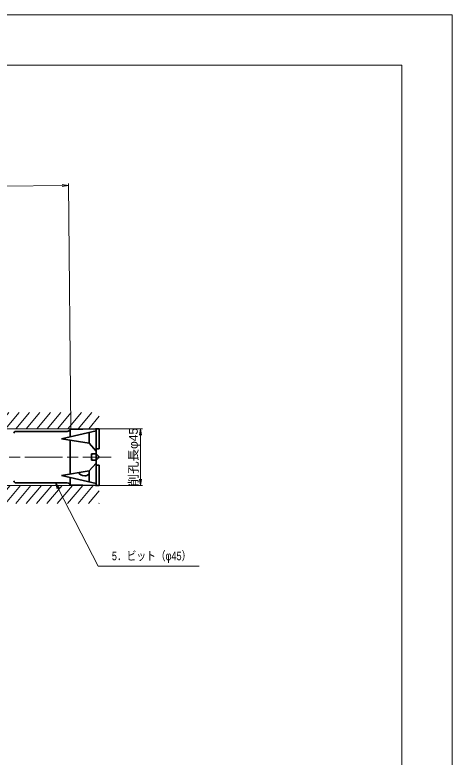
# Model space of a CAD drawing. Units: millimetres at full size, sheet at 1:2.5; details may follow other scales. Extents: x 2216 to 3896, y 1132 to 2335.
# Drawn here: x 3547 to 3896, y 1743 to 2335 of the extents above; entities that cross this region are included whole.
import ezdxf
from ezdxf.enums import TextEntityAlignment as Align

# ---------------------------------------------------------------- set-up
doc = ezdxf.new("R2010")
doc.units = ezdxf.units.MM
doc.header["$LTSCALE"] = 2.5
doc.linetypes.add('CHAIN', pattern=[18.5, 12, -1.5, 3.5, -1.5])
doc.layers.add('0_2', color=7, linetype='Continuous')
for name, color, linetype, lineweight in [('1外形線', 7, 'Continuous', 35), ('2細い実線', 3, 'Continuous', 20), ('4中心線', 1, 'CHAIN', 15), ('6寸法線', 4, 'Continuous', 13), ('7 枠・タイトル', 7, 'Continuous', 13)]:
    doc.layers.add(name, color=color, linetype=linetype, lineweight=lineweight)
doc.styles.add('ＭＳ Ｐゴシック', font='')
doc.styles.get('ＭＳ Ｐゴシック').set_extended_font_data('MS PGothic')
pattern_1 = [(50, (115.881, 1036.39), (-4.86438, 4.0817), [])]

# ---------------------------------------------------------------- blocks, each defined once
blk = doc.blocks.new('open_arrow')
at = {"color": 0, "linetype": 'Continuous', "lineweight": -2}
blk.add_lwpolyline([(7.5, 1.25), (0, 0), (7.5, -1.25)], dxfattribs=at)

msp = doc.modelspace()

# ---------------------------------------------------------------- hatches: boundary and pattern name
at = {"layer": '2細い実線'}
h = msp.add_hatch(dxfattribs=at)
h.set_pattern_fill('USER', color=256, style=0, pattern_type=2)
h.set_pattern_definition(pattern_1)
h.paths.add_polyline_path([(2749.099, 2018.224), (2749.099, 2005.014), (3077.468, 2005.014), (3077.468, 2015.014), (3087.468, 2015.014), (3087.468, 2005.014), (3614.468, 2005.014), (3614.54, 2017.987)])
h = msp.add_hatch(dxfattribs=at)
h.set_pattern_fill('USER', color=256, style=0, pattern_type=2)
h.set_pattern_definition(pattern_1)
h.paths.add_polyline_path([(2749.091, 1960.014), (2749.132, 1947.298), (3614.367, 1945.447), (3614.468, 1960.014), (3087.468, 1960.014), (3087.468, 1950.014), (3077.468, 1950.014), (3077.468, 1960.014)])

# ---------------------------------------------------------------- linework, layer by layer
at = {"layer": '1外形線'}
for p, q in [((3588.968, 2003.014), (3547.968, 2003.014)), ((3584.468, 1997.06), (3612.168, 2003.458)), ((3611.468, 2005.014), (3591.468, 2004.512)), ((3591.468, 2004.512), (3591.468, 1998.677)), ((3606.468, 2002.142), (3606.468, 1993.514)), ((3614.468, 2005.014), (3611.468, 2005.014)), ((3612.168, 2005.014), (3612.168, 1985.014)), ((3614.468, 2005.014), (3614.468, 1989.014)), ((3606.468, 1993.514), (3584.468, 1997.06)), ((3591.468, 1995.932), (3591.468, 1982.514)), ((3606.468, 1993.514), (3612.168, 1987.244)), ((3614.468, 1989.014), (3612.168, 1989.014)), ((3591.468, 1969.096), (3591.468, 1982.514)), ((3612.168, 1985.264), (3608.468, 1985.014)), ((3608.468, 1985.014), (3608.468, 1980.014)), ((3612.168, 1985.014), (3609.468, 1985.014)), ((3612.168, 1985.014), (3612.168, 1980.014)), ((3612.168, 1985.014), (3614.268, 1982.914)), ((3614.268, 1982.114), (3612.168, 1980.014)), ((3606.468, 1971.514), (3612.168, 1977.784)), ((3608.468, 1980.014), (3612.168, 1979.764)), ((3612.168, 1980.014), (3609.468, 1980.014)), ((3612.168, 1980.014), (3612.168, 1960.014)), ((3606.468, 1971.514), (3584.468, 1967.968)), ((3606.468, 1971.167), (3606.468, 1971.514)), ((3614.468, 1976.014), (3612.168, 1976.014)), ((3614.468, 1976.014), (3614.468, 1960.014)), ((3584.468, 1967.968), (3612.168, 1961.569)), ((3591.468, 1960.516), (3591.468, 1966.351)), ((3606.468, 1962.886), (3606.468, 1969.584)), ((3588.643, 1962.014), (3547.968, 1962.014)), ((3611.468, 1960.014), (3591.468, 1960.516)), ((3614.468, 1960.014), (3611.468, 1960.014))]:
    msp.add_line(p, q, dxfattribs=at)
for centre, radius, start, end in [((3547.968, 2001.514), 1.5, 90, 180), ((3588.306, 2006.962), 4, 279.26639, 322.23945), ((3609.468, 1984.014), 1, 90, 180), ((3613.968, 1982.514), 0.5, 306.8713, 53.135), ((3609.468, 1981.014), 1, 180, 270), ((3547.968, 1963.514), 1.5, 180, 270), ((3588.342, 1958.025), 4, 38.59694, 94.31247)]:
    msp.add_arc(centre, radius, start, end, dxfattribs=at)
for major_axis, ratio, start_param, end_param in [((3.646, 0), 0.775841, 4.712389, 6.6883082), ((4.774, 0), 0.5925, 3.2098697, 4.712389)]:
    msp.add_ellipse((3602.968, 1970.375), major_axis=major_axis, ratio=ratio, start_param=start_param, end_param=end_param, dxfattribs=at)
at = {"layer": '2細い実線'}
for p, q in [((3604.468, 2005.014), (3087.468, 2005.014)), ((3604.468, 1960.014), (3087.468, 1960.014))]:
    msp.add_line(p, q, dxfattribs=at)
at = {"layer": '4中心線'}
msp.add_line((2630.127, 1982.514), (3623.935, 1982.514), dxfattribs=at)
at = {"layer": '6寸法線'}
for p, q in [((3589.892, 2198.998), (2623.573, 2189.727)), ((3591.749, 2005.519), (3589.878, 2200.498)), ((3605.468, 2005.014), (3648.992, 2005.014)), ((3647.492, 2005.014), (3647.492, 1960.014)), ((3605.468, 1960.014), (3648.992, 1960.014))]:
    msp.add_line(p, q, dxfattribs=at)
msp.add_lwpolyline([(3579.516, 1962.014), (3581.806, 1957.569), (3613.74, 1895.58), (3694.259, 1895.58)], dxfattribs=at)
at = {"layer": '7 枠・タイトル'}
for p, q in [((2215.943, 2335.023), (3895.943, 2335.023)), ((3895.943, 2335.023), (3895.943, 1147.023)), ((2255.943, 2295.023), (3855.943, 2295.023)), ((3855.943, 2295.023), (3855.943, 1187.023))]:
    msp.add_line(p, q, dxfattribs=at)

# ---------------------------------------------------------------- block references
at = {"layer": '6寸法線', "xscale": 0.667, "yscale": 0.667}
for p, rotation in [((3589.892, 2198.998), 180.5), ((3647.492, 2005.014), 270), ((3647.492, 1960.014), 90), ((3579.516, 1962.014), 297.3)]:
    msp.add_blockref('open_arrow', p, dxfattribs=dict(at, rotation=rotation))

# ---------------------------------------------------------------- texts
at = {"layer": '0_2', "style": 'ＭＳ Ｐゴシック', "width": 0.8}
msp.add_text('5．ビット（φ45）', height=6.928, dxfattribs=at).set_placement((3624.589, 1898.212), align=Align.BOTTOM_LEFT)
at = {"layer": '6寸法線', "style": 'ＭＳ Ｐゴシック', "width": 1.05}
msp.add_text('削孔長φ45', height=6.928, rotation=90, dxfattribs=at).set_placement((3641.759, 1982.514), align=Align.MIDDLE_CENTER)

doc.saveas('drawing.dxf')
